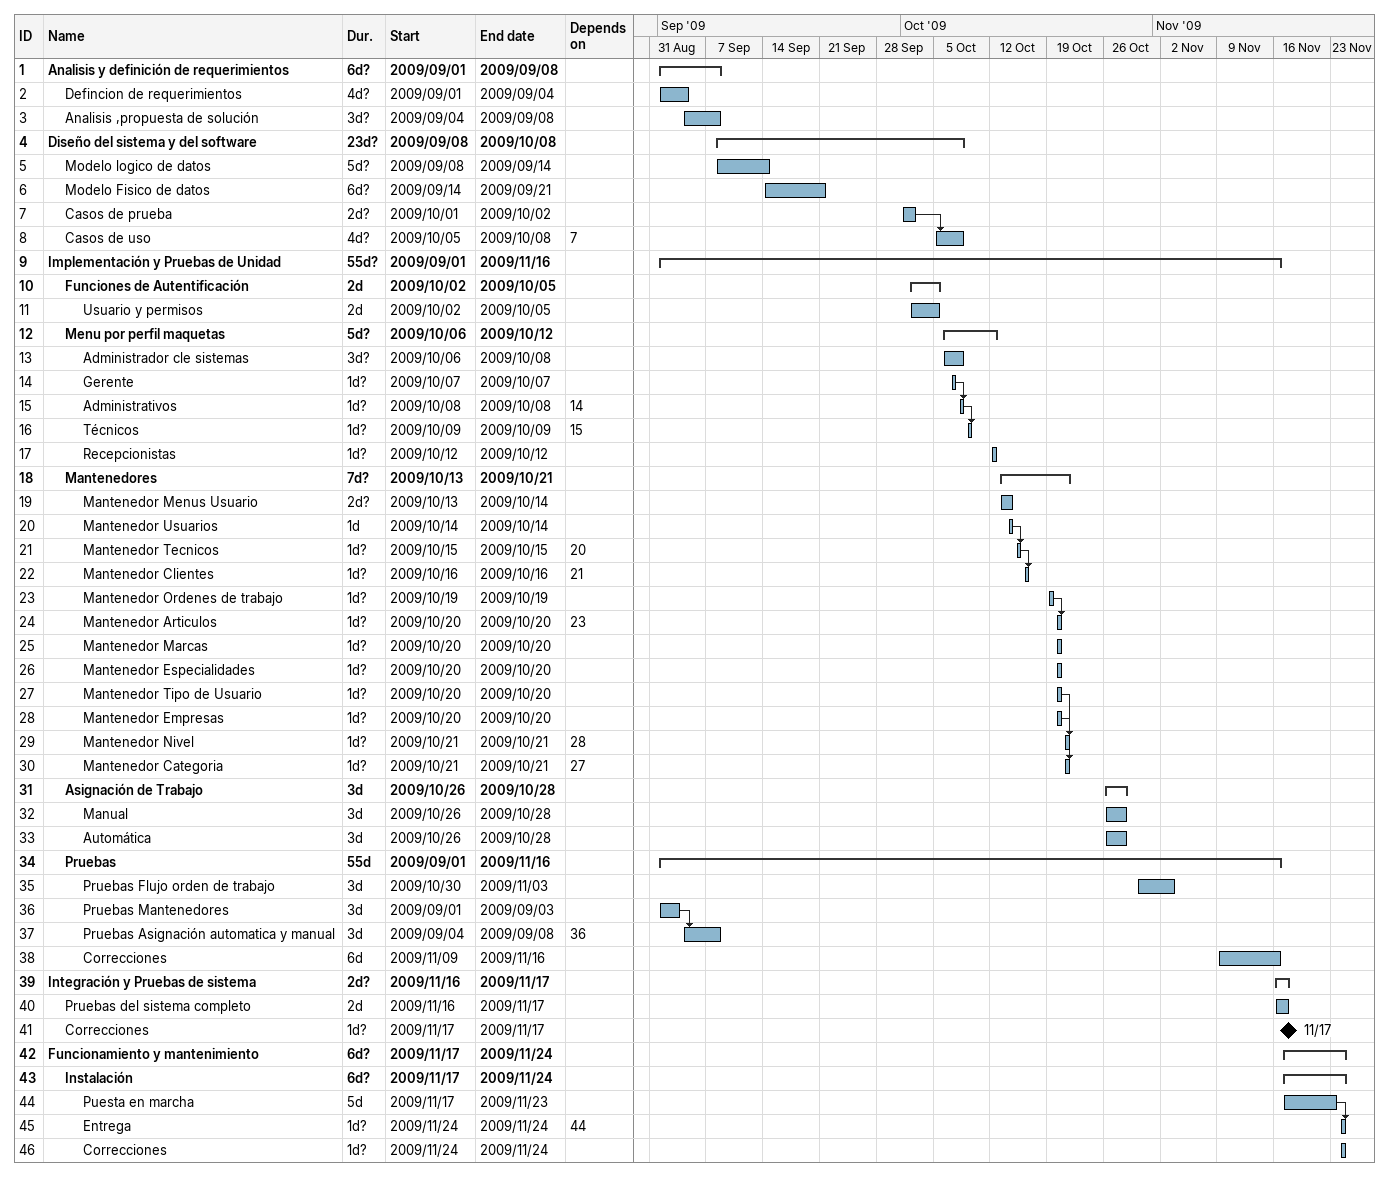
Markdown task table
| ID | Level | Task | Duration | Start | Finish | Predecessors |
|---|---|---|---|---|---|---|
| 1 | 1 | **Analisis y definición de requerimientos** | 6d? | 2009-09-01 | 2009-09-08 |  |
| 2 | 2 | Defincion de requerimientos | 4d? | 2009-09-01 | 2009-09-04 |  |
| 3 | 2 | Analisis ,propuesta de solución | 3d? | 2009-09-04 | 2009-09-08 |  |
| 4 | 1 | **Diseño del sistema y del software** | 23d? | 2009-09-08 | 2009-10-08 |  |
| 5 | 2 | Modelo logico de datos | 5d? | 2009-09-08 | 2009-09-14 |  |
| 6 | 2 | Modelo Fisico de datos | 6d? | 2009-09-14 | 2009-09-21 |  |
| 7 | 2 | Casos de prueba | 2d? | 2009-10-01 | 2009-10-02 |  |
| 8 | 2 | Casos de uso | 4d? | 2009-10-05 | 2009-10-08 | 7 |
| 9 | 1 | **Implementación y Pruebas de Unidad** | 55d? | 2009-09-01 | 2009-11-16 |  |
| 10 | 2 | **Funciones de Autentificación** | 2d | 2009-10-02 | 2009-10-05 |  |
| 11 | 3 | Usuario y permisos | 2d | 2009-10-02 | 2009-10-05 |  |
| 12 | 2 | **Menu por perfil maquetas** | 5d? | 2009-10-06 | 2009-10-12 |  |
| 13 | 3 | Administrador cle sistemas | 3d? | 2009-10-06 | 2009-10-08 |  |
| 14 | 3 | Gerente | 1d? | 2009-10-07 | 2009-10-07 |  |
| 15 | 3 | Administrativos | 1d? | 2009-10-08 | 2009-10-08 | 14 |
| 16 | 3 | Técnicos | 1d? | 2009-10-09 | 2009-10-09 | 15 |
| 17 | 3 | Recepcionistas | 1d? | 2009-10-12 | 2009-10-12 |  |
| 18 | 2 | **Mantenedores** | 7d? | 2009-10-13 | 2009-10-21 |  |
| 19 | 3 | Mantenedor Menus Usuario | 2d? | 2009-10-13 | 2009-10-14 |  |
| 20 | 3 | Mantenedor Usuarios | 1d | 2009-10-14 | 2009-10-14 |  |
| 21 | 3 | Mantenedor Tecnicos | 1d? | 2009-10-15 | 2009-10-15 | 20 |
| 22 | 3 | Mantenedor Clientes | 1d? | 2009-10-16 | 2009-10-16 | 21 |
| 23 | 3 | Mantenedor Ordenes de trabajo | 1d? | 2009-10-19 | 2009-10-19 |  |
| 24 | 3 | Mantenedor Articulos | 1d? | 2009-10-20 | 2009-10-20 | 23 |
| 25 | 3 | Mantenedor Marcas | 1d? | 2009-10-20 | 2009-10-20 |  |
| 26 | 3 | Mantenedor Especialidades | 1d? | 2009-10-20 | 2009-10-20 |  |
| 27 | 3 | Mantenedor Tipo de Usuario | 1d? | 2009-10-20 | 2009-10-20 |  |
| 28 | 3 | Mantenedor Empresas | 1d? | 2009-10-20 | 2009-10-20 |  |
| 29 | 3 | Mantenedor Nivel | 1d? | 2009-10-21 | 2009-10-21 | 28 |
| 30 | 3 | Mantenedor Categoria | 1d? | 2009-10-21 | 2009-10-21 | 27 |
| 31 | 2 | **Asignación de Trabajo** | 3d | 2009-10-26 | 2009-10-28 |  |
| 32 | 3 | Manual | 3d | 2009-10-26 | 2009-10-28 |  |
| 33 | 3 | Automática | 3d | 2009-10-26 | 2009-10-28 |  |
| 34 | 2 | **Pruebas** | 55d | 2009-09-01 | 2009-11-16 |  |
| 35 | 3 | Pruebas Flujo orden de trabajo | 3d | 2009-10-30 | 2009-11-03 |  |
| 36 | 3 | Pruebas Mantenedores | 3d | 2009-09-01 | 2009-09-03 |  |
| 37 | 3 | Pruebas Asignación automatica y manual | 3d | 2009-09-04 | 2009-09-08 | 36 |
| 38 | 3 | Correcciones | 6d | 2009-11-09 | 2009-11-16 |  |
| 39 | 1 | **Integración y Pruebas de sistema** | 2d? | 2009-11-16 | 2009-11-17 |  |
| 40 | 2 | Pruebas del sistema completo | 2d | 2009-11-16 | 2009-11-17 |  |
| 41 | 2 | Correcciones | 1d? | 2009-11-17 | 2009-11-17 |  |
| 42 | 1 | **Funcionamiento y mantenimiento** | 6d? | 2009-11-17 | 2009-11-24 |  |
| 43 | 2 | **Instalación** | 6d? | 2009-11-17 | 2009-11-24 |  |
| 44 | 3 | Puesta en marcha | 5d | 2009-11-17 | 2009-11-23 |  |
| 45 | 3 | Entrega | 1d? | 2009-11-24 | 2009-11-24 | 44 |
| 46 | 3 | Correcciones | 1d? | 2009-11-24 | 2009-11-24 |  |
